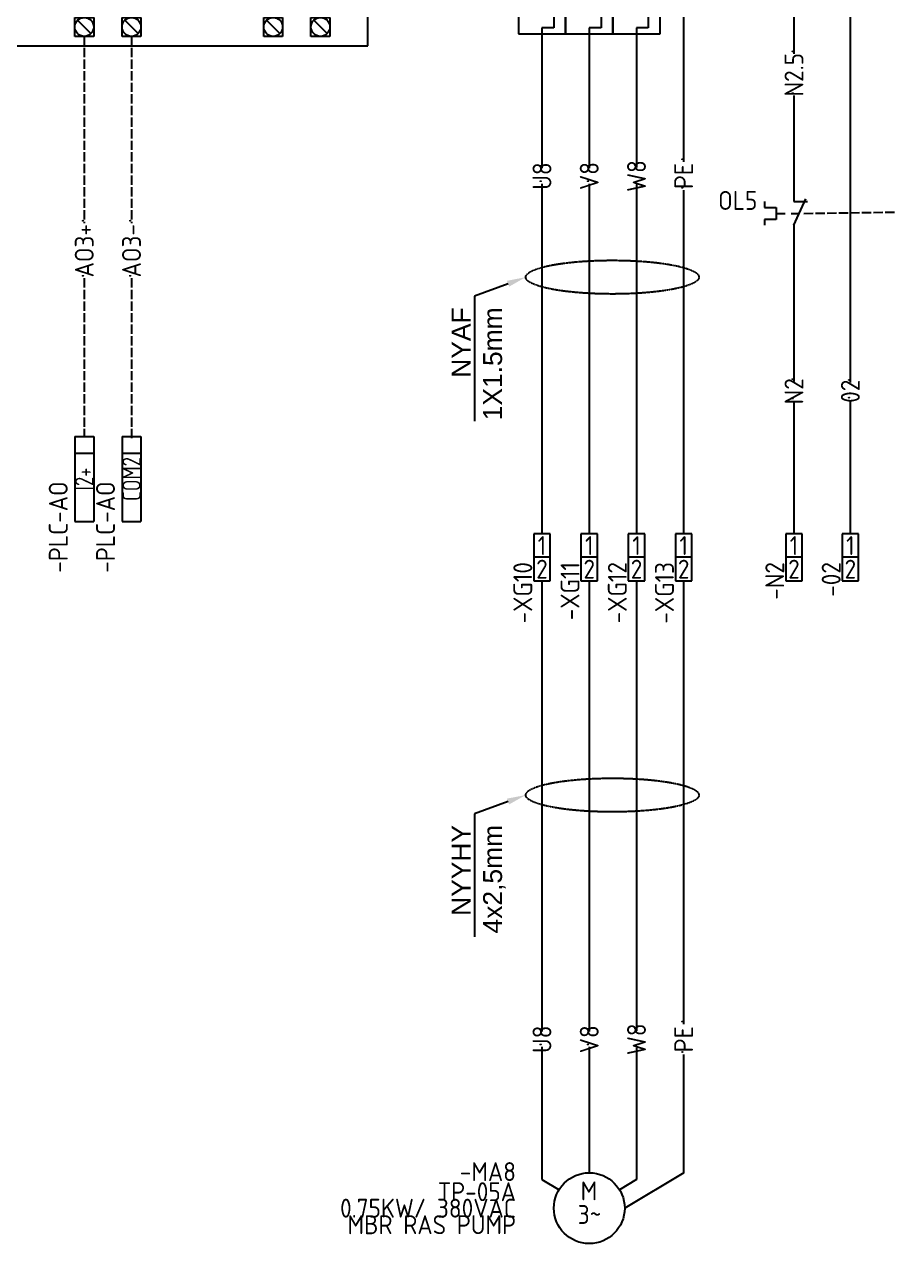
# Model space of a CAD drawing. Header units: millimetres. Extents: x 67033 to 212947, y 35102 to 335921.
# Drawn here: x 78406 to 79534, y 166234 to 167811 of the extents above; entities that cross this region are included whole.
import ezdxf
from ezdxf import colors
from ezdxf.entities.mleader import LeaderData, LeaderLine
from ezdxf.enums import TextEntityAlignment as Align
from ezdxf.math import Vec2, Vec3

# ---------------------------------------------------------------- set-up
doc = ezdxf.new("R2010")
doc.units = ezdxf.units.MM
doc.linetypes.add('ACAD_ISO02W100', pattern=[15, 12, -3])
doc.linetypes.add('DASHED', pattern=[0.75, 0.5, -0.25])
for name, color, linetype in [('DESC', 1, 'Continuous'), ('LINK', 9, 'DASHED'), ('MISC', 2, 'Continuous'), ('RED_2.5mm^2', 1, 'Continuous'), ('SYMS', 7, 'Continuous'), ('TAGS', 51, 'Continuous'), ('TERMS', 4, 'Continuous')]:
    doc.layers.add(name, color=color, linetype=linetype)
doc.styles.get("Standard").update_dxf_attribs({"font": 'arial.ttf'})
doc.styles.add('WD_IEC', font='isocp2.shx', dxfattribs={"width": 0.9, "height": 4})

# ---------------------------------------------------------------- blocks, each defined once
blk = doc.blocks.new('PLCIO80M1761-L16AWA')
for p, q in [((110, 20), (-6, 20)), ((-6, 20), (-6, 12)), ((110, 12), (110, 20)), ((-2, 18), (2, 18)), ((-2, 14), (-2, 18)), ((-1.41, 17.41), (1.41, 14.59)), ((2, 18), (2, 14)), ((8, 18), (12, 18)), ((8, 14), (8, 18)), ((8.59, 17.41), (11.41, 14.59)), ((12, 18), (12, 14)), ((18, 18), (22, 18)), ((18, 14), (18, 18)), ((18.59, 17.41), (21.41, 14.59)), ((22, 18), (22, 14)), ((28, 18), (32, 18)), ((28, 14), (28, 18)), ((28.59, 17.41), (31.41, 14.59)), ((32, 18), (32, 14)), ((45.72, 18), (49.72, 18)), ((45.72, 18), (49.72, 18)), ((45.72, 14), (45.72, 18)), ((45.72, 14), (45.72, 18)), ((46.3, 17.41), (49.13, 14.59)), ((49.72, 18), (49.72, 14)), ((49.72, 18), (49.72, 14)), ((55.72, 18), (59.72, 18)), ((55.72, 14), (55.72, 18)), ((56.3, 17.41), (59.13, 14.59)), ((59.72, 18), (59.72, 14)), ((65.72, 18), (69.72, 18)), ((65.72, 14), (65.72, 18)), ((66.3, 17.41), (69.13, 14.59)), ((69.72, 18), (69.72, 14)), ((88, 18), (92, 18)), ((88, 14), (88, 18)), ((88.59, 17.41), (91.41, 14.59)), ((92, 18), (92, 14)), ((98, 18), (102, 18)), ((98, 14), (98, 18)), ((98.59, 17.41), (101.41, 14.59)), ((102, 18), (102, 14)), ((2, 14), (-2, 14)), ((12, 14), (8, 14)), ((22, 14), (18, 14)), ((32, 14), (28, 14)), ((49.72, 14), (45.72, 14)), ((49.72, 14), (45.72, 14)), ((59.72, 14), (55.72, 14)), ((69.72, 14), (65.72, 14)), ((92, 14), (88, 14)), ((102, 14), (98, 14)), ((-6, 12), (110, 12)), ((-6, -12), (-6, 12)), ((110, 12), (110, -12)), ((-6, -12), (-6, -20)), ((-4, -12), (-6, -12)), ((108, -12), (-4, -12)), ((110, -12), (108, -12)), ((110, -20), (110, -12)), ((-2, -18), (-2, -14)), ((-2, -14), (2, -14)), ((-1.41, -14.59), (1.41, -17.41)), ((2, -14), (2, -18)), ((8, -18), (8, -14)), ((8, -18), (8, -14)), ((8, -14), (12, -14)), ((8, -14), (12, -14)), ((8.59, -14.59), (11.41, -17.41)), ((12, -14), (12, -18)), ((12, -14), (12, -18)), ((18, -18), (18, -14)), ((18, -18), (18, -14)), ((18, -14), (22, -14)), ((18, -14), (22, -14)), ((18.59, -14.59), (21.41, -17.41)), ((22, -14), (22, -18)), ((22, -14), (22, -18)), ((28, -18), (28, -14)), ((28, -18), (28, -14)), ((28, -14), (32, -14)), ((28, -14), (32, -14)), ((28.59, -14.59), (31.41, -17.41)), ((32, -14), (32, -18)), ((32, -14), (32, -18)), ((48, -18), (48, -14)), ((48, -18), (48, -14)), ((48, -14), (52, -14)), ((48, -14), (52, -14)), ((48.59, -14.59), (51.41, -17.41)), ((52, -14), (52, -18)), ((52, -14), (52, -18)), ((58, -18), (58, -14)), ((58, -18), (58, -14)), ((58, -14), (62, -14)), ((58, -14), (62, -14)), ((58.59, -14.59), (61.41, -17.41)), ((62, -14), (62, -18)), ((62, -14), (62, -18)), ((88, -18), (88, -14)), ((88, -18), (88, -14)), ((88, -14), (92, -14)), ((88, -14), (92, -14)), ((88.59, -14.59), (91.41, -17.41)), ((92, -14), (92, -18)), ((92, -14), (92, -18)), ((98, -18), (98, -14)), ((98, -18), (98, -14)), ((98, -14), (102, -14)), ((98, -14), (102, -14)), ((98.59, -14.59), (101.41, -17.41)), ((102, -14), (102, -18)), ((102, -14), (102, -18)), ((2, -18), (-2, -18)), ((12, -18), (8, -18)), ((12, -18), (8, -18)), ((22, -18), (18, -18)), ((22, -18), (18, -18)), ((32, -18), (28, -18)), ((32, -18), (28, -18)), ((52, -18), (48, -18)), ((52, -18), (48, -18)), ((62, -18), (58, -18)), ((62, -18), (58, -18)), ((92, -18), (88, -18)), ((92, -18), (88, -18)), ((102, -18), (98, -18)), ((102, -18), (98, -18)), ((-6, -20), (110, -20))]:
    blk.add_line(p, q)
for centre in [(0, 16), (10, 16), (20, 16), (30, 16), (47.72, 16), (57.72, 16), (67.72, 16), (90, 16), (100, 16), (0, -16), (10, -16), (20, -16), (30, -16), (50, -16), (60, -16), (90, -16), (100, -16)]:
    blk.add_circle(centre, 2)
at = {"style": 'WD_IEC', "width": 0.9}
for tag, p in [('DESCA15', (-0.75, 31.96)), ('DESCB15', (2.75, 31.96)), ('DESCA16', (7.25, 31.96)), ('DESCB16', (10.75, 31.96)), ('DESCA18', (23.25, 31.96)), ('DESCB18', (26.75, 31.96)), ('DESCA20', (39.25, 31.96)), ('DESCB20', (42.75, 31.96))]:
    blk.add_attdef(tag, p, '', height=2, rotation=90, dxfattribs=at)
for tag, p in [('TERM20', (58.72, 18.62)), ('TERM22', (91, 18.62)), ('TERM23', (101, 18.62)), ('TERM15', (1, 18.62)), ('TERM16', (11, 18.62)), ('TERM17', (21, 18.62)), ('TERM18', (31, 18.62)), ('TERM19', (48.72, 18.62)), ('TERM21', (68.72, 18.62))]:
    blk.add_attdef(tag, text='', height=2, rotation=90, dxfattribs=at).set_placement(p, align=Align.TOP_LEFT)
at = {"style": 'WD_IEC', "flags": 1}
for tag, p in [('X2TERM15', (0, 18)), ('X2TERM16', (10, 18)), ('X2TERM17', (20, 18)), ('X2TERM18', (30, 18)), ('X2TERM19', (47.72, 18)), ('X2TERM20', (57.72, 18)), ('X2TERM21', (67.72, 18)), ('X2TERM22', (90, 18)), ('X2TERM23', (100, 18)), ('X8TERM01', (0, -18)), ('X8TERM02', (10, -18)), ('X8TERM03', (20, -18)), ('X8TERM04', (30, -18)), ('X8TERM05', (50, -18)), ('X8TERM06', (60, -18)), ('X8TERM07', (90, -18)), ('X8TERM08', (100, -18))]:
    blk.add_attdef(tag, p, '', height=0.25, rotation=90, dxfattribs=at)
at = {"style": 'WD_IEC'}
for tag, width, p in [('TAGA15', 0.9, (0, 10)), ('TAGA16', 0.9, (10, 10)), ('TERMDESC17', 0.9, (20.44, 9.33)), ('TAGA18', 0.9, (30, 10)), ('TERMDESC19', 0.9, (47.72, 10)), ('TAGA20', 0.9, (57.72, 10)), ('TERMDESC21', 0.8, (67.72, 10)), ('TAGA22', 0.9, (90, 10)), ('TERMDESC23', 0.8, (100, 10))]:
    blk.add_attdef(tag, text='', height=4, dxfattribs=dict(at, width=width)).set_placement(p, align=Align.MIDDLE_RIGHT)
for tag, height, width, p in [('INST', 2.5, 0.8, (-21.48, 3.94)), ('LOC', 2.5, 0.8, (-21.48, -2.78)), ('MFG', 1.25, 0.8, (-21.48, -4.78)), ('CAT', 1.25, 0.9, (-21.48, -6.53)), ('DESC', 1.25, 0.8, (-21.48, -13.31))]:
    blk.add_attdef(tag, text='', height=height, dxfattribs=dict(at, width=width)).set_placement(p, align=Align.CENTER)
at = {"style": 'WD_IEC', "width": 0.8}
blk.add_attdef('WDTAGALT', (-27.48, 0.86), '', height=2.5, dxfattribs=at)
at = {"style": 'WD_IEC'}
for tag, p in [('LINE1', (90.69, 0.25)), ('TAG1', (0.53, -1.82)), ('LINE2', (93.99, -3))]:
    blk.add_attdef(tag, text='', height=4, dxfattribs=at).set_placement(p, align=Align.CENTER)
at = {"linetype": 'Continuous', "style": 'WD_IEC', "flags": 9}
for tag, p in [('ASSYCODE', (-17.8, -4.64)), ('FAMILY', (-17.79, -5.03))]:
    blk.add_attdef(tag, text='', height=0.16, dxfattribs=at).set_placement(p, align=Align.CENTER)
at = {"style": 'WD_IEC'}
for tag, width, p in [('TAGA01', 0.9, (0, -9.72)), ('TAGA02', 0.9, (10, -9.72)), ('TAGA03', 0.9, (20, -9.72)), ('TAGA04', 0.9, (30, -9.72)), ('TAGA05', 0.9, (50, -9.72)), ('TAGA06', 0.9, (60, -9.72)), ('TERMDESC07', 0.8, (90, -9.72)), ('TAGA08', 0.9, (100.6, -9.72))]:
    blk.add_attdef(tag, text='', height=4, dxfattribs=dict(at, width=width)).set_placement(p, align=Align.MIDDLE_LEFT)
at = {"style": 'WD_IEC', "width": 0.9}
for tag, p in [('TERM01', (1, -18.46)), ('TERM02', (11, -18.52)), ('TERM03', (21, -18.52)), ('TERM04', (31, -18.52)), ('TERM05', (51, -18.52)), ('TERM06', (61, -18.52)), ('TERM07', (91, -18.52)), ('TERM08', (101, -18.52))]:
    blk.add_attdef(tag, text='', height=2, rotation=90, dxfattribs=at).set_placement(p, align=Align.TOP_RIGHT)
for tag, p in [('DESCA01', (-0.75, -32.04)), ('DESCB01', (2.75, -32.04)), ('DESCA02', (7.25, -32.04)), ('DESCB02', (10.75, -32.04)), ('DESCA03', (15.25, -32.04)), ('DESCB03', (18.75, -32.04)), ('DESCA04', (23.25, -32.04)), ('DESCB04', (26.75, -32.04)), ('DESCA05', (31.25, -32.04)), ('DESCB05', (34.75, -32.04)), ('DESCA06', (39.25, -32.04)), ('DESCB06', (42.75, -32.04)), ('DESCA08', (55.25, -32.04)), ('DESCB08', (58.75, -32.04))]:
    blk.add_attdef(tag, text='', height=2, rotation=90, dxfattribs=at).set_placement(p, align=Align.RIGHT)
blk = doc.blocks.new('PLCIOI1TV')
for p, q in [((-2, 9), (-2, -9)), ((-2, 9), (2, 9)), ((2, 9), (2, -9)), ((-2, 5.5), (2, 5.5)), ((-2, -9), (2, -9))]:
    blk.add_line(p, q)
at = {"style": 'WD_IEC', "width": 0.9}
blk.add_attdef('TERMDESC01', text='', height=2, rotation=90, dxfattribs=at).set_placement((2.25, 10), align=Align.TOP_LEFT)
at = {"style": 'WD_IEC', "width": 0.8}
for tag, p in [('INST', (-3.5, 6.5)), ('LOC', (-3.5, 3))]:
    blk.add_attdef(tag, text='', height=2.5, dxfattribs=at).set_placement(p, align=Align.RIGHT)
for tag, height, p in [('TERM01', 2, (0, 7.25)), ('TAGA01', 2.5, (0, 0))]:
    blk.add_attdef(tag, text='', height=height, rotation=90, dxfattribs=at).set_placement(p, align=Align.MIDDLE)
at = {"style": 'WD_IEC', "flags": 1}
blk.add_attdef('X2TERM01', text='', height=0.25, rotation=90, dxfattribs=at).set_placement((0, 9), align=Align.RIGHT)
at = {"style": 'WD_IEC', "width": 0.9}
blk.add_attdef('LINE1', text='', height=2.5, rotation=90, dxfattribs=at).set_placement((4.41, 1), align=Align.CENTER)
blk.add_attdef('LINE2', text='', height=2.5, rotation=90, dxfattribs=at).set_placement((5.02, 1), align=Align.TOP_CENTER)
at = {"style": 'WD_IEC'}
for tag, p in [('TAG1', (-3.5, -0.5)), ('XREF', (-3.5, -4.5))]:
    blk.add_attdef(tag, text='', height=2.5, dxfattribs=at).set_placement(p, align=Align.RIGHT)
at = {"linetype": 'Continuous', "style": 'WD_IEC', "flags": 9}
for tag, p in [('ASSYCODE', (-2.39, -1.18)), ('FAMILY', (-2.39, -7.68))]:
    blk.add_attdef(tag, text='', height=0.16, rotation=90, dxfattribs=at).set_placement(p, align=Align.CENTER)
at = {"style": 'WD_IEC'}
for tag, width, p in [('MFG', 0.8, (-7, -20)), ('DESC', 0.8, (-4, -20)), ('DESCA01', 0.9, (-0.5, -20)), ('DESCB01', 0.9, (2.5, -20)), ('DESCC01', 0.9, (5.5, -20)), ('DESCD01', 0.9, (8.5, -20)), ('DESCE01', 0.9, (11.5, -20)), ('CAT', 0.9, (-7, -27))]:
    blk.add_attdef(tag, text='', height=2.5, rotation=90, dxfattribs=dict(at, width=width)).set_placement(p, align=Align.RIGHT)
blk = doc.blocks.new('VT0_LGENERIC')
at = {"style": 'WD_IEC'}
blk.add_attdef('COLOR', text='', height=2.5, rotation=90, dxfattribs=at).set_placement((0, 0), align=Align.MIDDLE_CENTER)
at = {"style": 'WD_IEC', "flags": 1}
for tag, p in [('X2TERM01', (0, 4)), ('X8TERM01', (0, -4))]:
    blk.add_attdef(tag, p, '', height=0.16, rotation=90, dxfattribs=at)
at = {"style": 'WD_IEC'}
for tag, p in [('X2_TINY_DOT_DONT_REMOVE', (0, 4)), ('X8_TINY_DOT_DONT_REMOVE', (0, -4))]:
    blk.add_attdef(tag, p, '', height=0.0001, rotation=90, dxfattribs=at)
blk = doc.blocks.new('VOL1')
for p, q in [((0, 7.5), (0, 1.25)), ((-5, 2.5), (-5, -2.5)), ((5, 2.5), (-5, 2.5)), ((0, 1.25), (2.5, 1.25)), ((2.5, 1.25), (2.5, -1.25)), ((5, -2.5), (5, 2.5)), ((-5, -2.5), (5, -2.5)), ((0, -1.25), (0, -7.5)), ((2.5, -1.25), (0, -1.25))]:
    blk.add_line(p, q)
at = {"style": 'WD_IEC'}
for tag, p in [('INST', (-6.5, 9)), ('LOC', (-6.5, 5.5)), ('TAG1', (-6.5, 2)), ('RATING1', (-6.5, -2.5)), ('XREF', (-6.5, -6.5)), ('DESC1', (-6.5, -10.35)), ('DESC2', (-6.5, -13.85)), ('DESC3', (-6.5, -17.35))]:
    blk.add_attdef(tag, text='', height=2.5, dxfattribs=at).set_placement(p, align=Align.RIGHT)
at = {"style": 'WD_IEC', "flags": 1}
for tag, p, height in [('X2TERM01', (0, 7.5), 0.32), ('MFG', (2.75, 6.5), 1.5), ('CAT', (2.75, 4), 1.5), ('X4LINK', (-5, 0), 0.32), ('X1LINK', (5, 0), 0.32), ('ASSYCODE', (1, -4), 1), ('FAMILY', (1, -5.5), 1), ('X8TERM02', (0, -7.5), 0.32), ('CATDESC', (1, -7), 1)]:
    blk.add_attdef(tag, p, '', height=height, dxfattribs=at)
at = {"style": 'WD_IEC'}
blk.add_attdef('TERM01', text='', height=2, rotation=90, dxfattribs=at).set_placement((-1, 7.5), align=Align.RIGHT)
blk.add_attdef('TERM02', (-1, -7.5), '', height=2, rotation=90, dxfattribs=at)
blk = doc.blocks.new('VOL2')
for p, q in [((0, 7.5), (0, 1.25)), ((-5, 2.5), (-5, -2.5)), ((5, 2.5), (-5, 2.5)), ((0, 1.25), (2.5, 1.25)), ((2.5, 1.25), (2.5, -1.25)), ((5, -2.5), (5, 2.5)), ((-5, -2.5), (5, -2.5)), ((0, -1.25), (0, -7.5)), ((2.5, -1.25), (0, -1.25))]:
    blk.add_line(p, q)
at = {"style": 'WD_IEC'}
for tag, p in [('INST', (-6.5, 9)), ('LOC', (-6.5, 5.5)), ('TAG2', (-6.5, 2)), ('RATING1', (-6.5, -2.5)), ('XREF', (-6.5, -6.5)), ('DESC1', (-6.5, -10.35)), ('DESC2', (-6.5, -13.85)), ('DESC3', (-6.5, -17.35))]:
    blk.add_attdef(tag, text='', height=2.5, dxfattribs=at).set_placement(p, align=Align.RIGHT)
at = {"style": 'WD_IEC', "flags": 1}
for tag, p, height in [('X2TERM01', (0, 7.5), 0.32), ('X4LINK', (-5, 0), 0.32), ('X1LINK', (5, 0), 0.32), ('FAMILY', (1, -5.5), 1), ('X8TERM02', (0, -7.5), 0.32)]:
    blk.add_attdef(tag, p, '', height=height, dxfattribs=at)
at = {"style": 'WD_IEC'}
blk.add_attdef('TERM01', text='', height=2, rotation=90, dxfattribs=at).set_placement((-1, 7.5), align=Align.RIGHT)
blk.add_attdef('TERM02', (-1, -7.5), '', height=2, rotation=90, dxfattribs=at)
blk = doc.blocks.new('VSP1001')
for p, q in [((1.75, 5), (-1.75, 5)), ((-1.75, 5), (-1.75, -5)), ((1.75, -5), (1.75, 5)), ((1.75, 0), (-1.75, 0)), ((-1.75, -5), (1.75, -5))]:
    blk.add_line(p, q)
at = {"linetype": 'Continuous', "style": 'WD_IEC', "width": 0.9, "flags": 8}
blk.add_attdef('TERMDESC01', (-1, 6), '', height=2, rotation=90, dxfattribs=at)
blk.add_attdef('X2WIRE01', text='', height=2, rotation=90, dxfattribs=at).set_placement((1, 6), align=Align.TOP_LEFT)
at = {"style": 'WD_IEC'}
for tag, p in [('INST', (-4, 5)), ('LOC', (-4, 2)), ('TAG1', (-4, -1)), ('DESC1', (-4, -4.1)), ('DESC2', (-4, -7.85)), ('DESC3', (-4, -11.6))]:
    blk.add_attdef(tag, text='', height=2.5, dxfattribs=at).set_placement(p, align=Align.RIGHT)
at = {"style": 'WD_IEC', "width": 0.9, "flags": 1}
for tag, p in [('X2TERM01', (0, 5)), ('ACE_FLAG', (-0.5, 4.5)), ('CAT', (-0.96, 0.48)), ('MFG', (-0.88, 1.65)), ('ASSYCODE', (-1.03, -0.58)), ('FAMILY', (-1.03, -1.66)), ('X8TERM02', (0, -5))]:
    blk.add_attdef(tag, p, '', height=0.25, dxfattribs=at)
at = {"style": 'WD_IEC'}
for tag, p in [('TERM01', (0, 2.5)), ('TERM02', (0, -2.5))]:
    blk.add_attdef(tag, text='', height=2, dxfattribs=at).set_placement(p, align=Align.MIDDLE_CENTER)
at = {"linetype": 'Continuous', "style": 'WD_IEC', "width": 0.9, "flags": 8}
blk.add_attdef('TERMDESC02', text='', height=2, rotation=90, dxfattribs=at).set_placement((-1, -6), align=Align.RIGHT)
blk.add_attdef('X8WIRE02', text='', height=2, rotation=90, dxfattribs=at).set_placement((1, -6), align=Align.TOP_RIGHT)
blk = doc.blocks.new('VMO14')
blk.add_line((20, 7.5), (7.5, 0))
blk.add_circle((0, 0), 7.5)
at = {"style": 'WD_IEC'}
blk.add_attdef('TERM02', (-0.81, 7.4), '', height=2, rotation=90, dxfattribs=at)
for tag, p in [('INST', (-15.5, 12.75)), ('LOC', (-15.5, 9.25)), ('TAG1', (-15.5, 5.75)), ('DESC1', (-15.5, 1.5)), ('DESC2', (-15.5, -2)), ('DESC3', (-15.5, -5.5)), ('RATING1', (-15.5, -9)), ('RATING2', (-15.5, -12.5)), ('RATING3', (-15.5, -16))]:
    blk.add_attdef(tag, text='', height=2.5, dxfattribs=at).set_placement(p, align=Align.RIGHT)
at = {"style": 'WD_IEC', "flags": 1}
for tag, p, height in [('MFG', (22.75, 9), 1.5), ('X2TERM02', (0, 7.5), 0.32), ('X2TERM04', (20, 7.5), 0.32), ('CAT', (22.75, 6.5), 1.5), ('X0TERM01', (-6.4, 3.9), 0.32), ('X0TERM03', (6.4, 3.9), 0.32), ('X4LINK', (-7.5, 0), 0.32), ('X1LINK', (7.5, 0), 0.32), ('ASSYCODE', (1, -9), 1), ('FAMILY', (1, -10.5), 1), ('CATDESC', (1, -12), 1)]:
    blk.add_attdef(tag, p, '', height=height, dxfattribs=at)
at = {"style": 'WD_IEC'}
for tag, p in [('TERM04', (19, 10)), ('TERM01', (-7.47, 4.61)), ('TERM03', (9.66, 4.61))]:
    blk.add_attdef(tag, text='', height=2, rotation=90, dxfattribs=at).set_placement(p, align=Align.RIGHT)
for tag, p in [('M', (-0.06, 1.67)), ('3~', (0.05, -3.33))]:
    blk.add_attdef(tag, text='', height=2.5, dxfattribs=at).set_placement(p, align=Align.CENTER)
at = {"lineweight": 15, "style": 'WD_IEC'}
blk.add_attdef('XREF', text='', height=2.5, dxfattribs=at).set_placement((-15.5, -19.5), align=Align.RIGHT)
blk = doc.blocks.new('VOL22')
for p, q in [((0, 7.5), (0, 2.5)), ((0, -2.5), (2.5, 3.12)), ((-6.25, 2.5), (-6.25, 1.25)), ((-6.25, 1.25), (-3.75, 1.25)), ((-3.75, 1.25), (-3.75, -1.25)), ((-3.75, 0), (-1.88, 0)), ((-0.62, 0), (1.11, 0)), ((0, 2.5), (2.87, 2.5)), ((-3.75, -1.25), (-6.25, -1.25)), ((-6.25, -1.25), (-6.25, -2.5)), ((0, -2.5), (0, -7.5))]:
    blk.add_line(p, q)
at = {"style": 'WD_IEC'}
for tag, p in [('INST', (-7.75, 6.75)), ('LOC', (-7.75, 3.75)), ('TAG2', (-7.75, 0.75)), ('XREF', (-7.75, -3.75)), ('DESC1', (-7.75, -6.75)), ('DESC2', (-7.75, -9.75)), ('DESC3', (-7.75, -12.75))]:
    blk.add_attdef(tag, text='', height=2.5, dxfattribs=at).set_placement(p, align=Align.RIGHT)
at = {"style": 'WD_IEC', "flags": 1}
for tag, p, height in [('X2TERM01', (0, 7.5), 0.32), ('X4LINK', (-6.38, 0), 0.32), ('X1LINK', (2.11, 0), 0.32), ('CONTACT', (4, -3.5), 1), ('FAMILY', (4, -5), 1), ('COMMON', (5.25, -4.75), 1), ('X8TERM02', (0, -7.5), 0.32)]:
    blk.add_attdef(tag, p, '', height=height, dxfattribs=at)
at = {"style": 'WD_IEC'}
blk.add_attdef('TERM01', text='', height=2, rotation=90, dxfattribs=at).set_placement((-1, 7.5), align=Align.RIGHT)
blk.add_attdef('TERM02', (-1, -7.5), '', height=2, rotation=90, dxfattribs=at)

msp = doc.modelspace()

# ---------------------------------------------------------------- linework, layer by layer
at = {"linetype": 'DASHED'}
for centre in [(79166.2, 167484.2), (79166.2, 166814.3)]:
    msp.add_ellipse(centre, major_axis=(-112, 0), ratio=0.194696, dxfattribs=at)
at = {"layer": 'LINK', "linetype": 'ACAD_ISO02W100'}
msp.add_lwpolyline([(79413.9, 167566.6), (79533.7, 167568.5)], dxfattribs=at)
at = {"layer": 'RED_2.5mm^2', "color": 2}
for p, q in [((79258.4, 167633.5), (79258.4, 168511.5)), ((79258.4, 167152.3), (79258.4, 167596.6)), ((79258.4, 166518.1), (79258.4, 167091.2)), ((79258.4, 166325.7), (79258.4, 166478.7))]:
    msp.add_line(p, q, dxfattribs=at)
at = {"layer": 'RED_2.5mm^2'}
for p, q in [((79473.9, 167348), (79473.9, 168499.8)), ((79075.2, 167768.6), (79075.2, 167625)), ((79136.3, 167768.6), (79136.3, 167625)), ((79197.4, 167768.6), (79197.4, 167625.9)), ((79075.2, 167605.1), (79075.2, 167152.3)), ((79136.3, 167605.1), (79136.3, 167152.3)), ((79197.4, 167604.1), (79197.4, 167152.3)), ((79473.9, 167152.3), (79473.9, 167325.1)), ((79075.2, 167091.2), (79075.2, 166508.4)), ((79136.3, 167091.2), (79136.3, 166508.4)), ((79197.4, 167091.2), (79197.4, 166509.3)), ((79075.2, 166488.5), (79075.2, 166317.1)), ((79136.3, 166488.5), (79136.3, 166325.7)), ((79197.4, 166487.5), (79197.4, 166317.1)), ((79075.2, 166317.1), (79097.2, 166303.7)), ((79197.4, 166317.1), (79175.4, 166303.7))]:
    msp.add_line(p, q, dxfattribs=at)
at = {"layer": 'RED_2.5mm^2', "color": 5}
for p, q in [((79401, 167879.6), (79401, 167773)), ((79401, 167719), (79401, 167612.4)), ((79401, 167520.8), (79401, 167349.1)), ((79401, 167324), (79401, 167152.3))]:
    msp.add_line(p, q, dxfattribs=at)
at = {"layer": 'RED_2.5mm^2', "linetype": 'ACAD_ISO02W100'}
for p, q in [((78483.4, 167795.7), (78483.4, 167554)), ((78544.5, 167795.7), (78544.5, 167554)), ((78483.4, 167482.8), (78483.4, 167278)), ((78544.5, 167482.8), (78544.5, 167273.7))]:
    msp.add_line(p, q, dxfattribs=at)

# ---------------------------------------------------------------- block references
ref = msp.add_blockref('PLCIO80M1761-L16AWA', (78178, 167905.6), dxfattribs=dict(xscale=6.107617336975006, yscale=6.107617336975006, zscale=6.107617336975006))
ref.add_attrib('LINE1', 'SAJ', dxfattribs={"color": 2, "height": 24.43, "style": 'WD_IEC'}).set_placement((78731.9, 167907.2), align=Align.CENTER)
ref.add_attrib('LINE2', 'VM100B-4TR75GB-E', dxfattribs={"color": 2, "height": 24.43, "style": 'WD_IEC'}).set_placement((78695.7, 167878.4), align=Align.CENTER)
ref.add_attrib('TAG1', '-PLC2', dxfattribs={"color": 2, "height": 24.43, "style": 'WD_IEC'}).set_placement((78181.3, 167894.5), align=Align.CENTER)
ref.add_attrib('TAGA15', 'R', dxfattribs={"height": 24.4, "style": 'WD_IEC', "width": 0.9}).set_placement((78178, 167966.7), align=Align.MIDDLE_RIGHT)
ref.add_attrib('TAGA16', 'S', dxfattribs={"height": 24.4, "style": 'WD_IEC', "width": 0.9}).set_placement((78239.1, 167966.7), align=Align.MIDDLE_RIGHT)
ref.add_attrib('TAGA01', 'U', dxfattribs={"height": 24.4, "style": 'WD_IEC', "width": 0.9}).set_placement((78178, 167846.2), align=Align.MIDDLE_LEFT)
ref.add_attrib('TAGA02', 'V', dxfattribs={"height": 24.4, "style": 'WD_IEC', "width": 0.9}).set_placement((78239.1, 167846.2), align=Align.MIDDLE_LEFT)
ref.add_attrib('TERMDESC17', 'T', dxfattribs={"height": 24.4, "style": 'WD_IEC', "width": 0.9}).set_placement((78302.9, 167966.7), align=Align.MIDDLE_RIGHT)
ref.add_attrib('TAGA18', 'PE', dxfattribs={"height": 24.43, "style": 'WD_IEC', "width": 0.9}).set_placement((78361.3, 167966.7), align=Align.MIDDLE_RIGHT)
ref.add_attrib('TAGA03', 'W', dxfattribs={"height": 24.4, "style": 'WD_IEC', "width": 0.9}).set_placement((78300.2, 167846.2), align=Align.MIDDLE_LEFT)
ref.add_attrib('TAGA04', 'PE', dxfattribs={"height": 24.43, "style": 'WD_IEC', "width": 0.9}).set_placement((78361.3, 167846.2), align=Align.MIDDLE_LEFT)
ref.add_attrib('TERMDESC19', 'TC', dxfattribs={"height": 24.43, "style": 'WD_IEC', "width": 0.9}).set_placement((78469.5, 167966.7), align=Align.MIDDLE_RIGHT)
ref.add_attrib('TAGA20', 'TB', dxfattribs={"height": 24.43, "style": 'WD_IEC', "width": 0.9}).set_placement((78530.5, 167966.7), align=Align.MIDDLE_RIGHT)
ref.add_attrib('TAGA05', 'AI', dxfattribs={"height": 24.43, "style": 'WD_IEC', "width": 0.9}).set_placement((78483.4, 167846.2), align=Align.MIDDLE_LEFT)
ref.add_attrib('TAGA06', 'GND', dxfattribs={"height": 24.43, "style": 'WD_IEC', "width": 0.9}).set_placement((78544.5, 167846.2), align=Align.MIDDLE_LEFT)
ref.add_attrib('TERMDESC21', 'TA', dxfattribs={"height": 24.43, "style": 'WD_IEC', "width": 0.8}).set_placement((78591.6, 167966.7), align=Align.MIDDLE_RIGHT)
ref.add_attrib('TERMDESC07', 'RS+', dxfattribs={"height": 24.43, "style": 'WD_IEC', "width": 0.8}).set_placement((78727.7, 167846.2), align=Align.MIDDLE_LEFT)
ref.add_attrib('TAGA08', 'RS-', dxfattribs={"height": 24.43, "style": 'WD_IEC', "width": 0.9}).set_placement((78792.5, 167846.2), align=Align.MIDDLE_LEFT)
ref.add_attrib('TAGA22', 'DI', dxfattribs={"height": 24.43, "style": 'WD_IEC', "width": 0.9}).set_placement((78727.7, 167966.7), align=Align.MIDDLE_RIGHT)
ref.add_attrib('TERMDESC23', 'COM', dxfattribs={"height": 24.43, "style": 'WD_IEC', "width": 0.8}).set_placement((78788.8, 167966.7), align=Align.MIDDLE_RIGHT)
at = {"layer": 'SYMS'}
ref = msp.add_blockref('VOL1', (79075.2, 167814.4), dxfattribs=dict(at, xscale=6.107617336975006, yscale=6.107617336975006, zscale=6.107617336975006))
ref.add_attrib('TAG1', 'OL5', dxfattribs={"layer": 'TAGS', "height": 24.43, "style": 'WD_IEC'}).set_placement((79035.5, 167826.6), align=Align.RIGHT)
at = {"layer": 'SYMS', "xscale": 6.107617336975006, "yscale": 6.107617336975006, "zscale": 6.107617336975006}
for p in [(79136.3, 167814.4), (79197.4, 167814.4)]:
    msp.add_blockref('VOL2', p, dxfattribs=at)
at = {"layer": 'SYMS', "color": 5}
ref = msp.add_blockref('VT0_LGENERIC', (79401, 167746), dxfattribs=dict(at, xscale=6.107617336975006, yscale=6.107617336975006, zscale=6.107617336975006))
ref.add_attrib('X8_TINY_DOT_DONT_REMOVE', '.', (79401, 167719), dxfattribs={"layer": 'MISC', "height": 24.4, "rotation": 90, "style": 'WD_IEC'})
ref.add_attrib('X2_TINY_DOT_DONT_REMOVE', '.', (79401, 167773), dxfattribs={"layer": 'MISC', "height": 24.4, "rotation": 90, "style": 'WD_IEC'})
ref.add_attrib('COLOR', 'N2.5', dxfattribs={"layer": 'MISC', "height": 24.43, "rotation": 90, "style": 'WD_IEC'}).set_placement((79401, 167746), align=Align.MIDDLE_CENTER)
at = {"layer": 'SYMS'}
ref = msp.add_blockref('VT0_LGENERIC', (79075.2, 167615), dxfattribs=dict(at, xscale=6.107617336975006, yscale=6.107617336975006, zscale=6.107617336975006))
ref.add_attrib('X8_TINY_DOT_DONT_REMOVE', '.', (79075.2, 167605.1), dxfattribs={"layer": 'MISC', "height": 24.4, "rotation": 90, "style": 'WD_IEC'})
ref.add_attrib('X2_TINY_DOT_DONT_REMOVE', '.', (79075.2, 167625), dxfattribs={"layer": 'MISC', "height": 24.4, "rotation": 90, "style": 'WD_IEC'})
ref.add_attrib('COLOR', 'U8', dxfattribs={"layer": 'MISC', "height": 24.43, "rotation": 90, "style": 'WD_IEC'}).set_placement((79075.2, 167615), align=Align.MIDDLE_CENTER)
ref = msp.add_blockref('VT0_LGENERIC', (79136.3, 167615), dxfattribs=dict(at, xscale=6.107617336975006, yscale=6.107617336975006, zscale=6.107617336975006))
ref.add_attrib('X8_TINY_DOT_DONT_REMOVE', '.', (79136.3, 167605.1), dxfattribs={"layer": 'MISC', "height": 24.4, "rotation": 90, "style": 'WD_IEC'})
ref.add_attrib('X2_TINY_DOT_DONT_REMOVE', '.', (79136.3, 167625), dxfattribs={"layer": 'MISC', "height": 24.4, "rotation": 90, "style": 'WD_IEC'})
ref.add_attrib('COLOR', 'V8', dxfattribs={"layer": 'MISC', "height": 24.43, "rotation": 90, "style": 'WD_IEC'}).set_placement((79136.3, 167615), align=Align.MIDDLE_CENTER)
ref = msp.add_blockref('VT0_LGENERIC', (79197.4, 167615), dxfattribs=dict(at, xscale=6.107617336975006, yscale=6.107617336975006, zscale=6.107617336975006))
ref.add_attrib('X8_TINY_DOT_DONT_REMOVE', '.', (79197.4, 167604.1), dxfattribs={"layer": 'MISC', "height": 24.4, "rotation": 90, "style": 'WD_IEC'})
ref.add_attrib('X2_TINY_DOT_DONT_REMOVE', '.', (79197.4, 167625.9), dxfattribs={"layer": 'MISC', "height": 24.4, "rotation": 90, "style": 'WD_IEC'})
ref.add_attrib('COLOR', 'W8', dxfattribs={"layer": 'MISC', "height": 24.43, "rotation": 90, "style": 'WD_IEC'}).set_placement((79197.4, 167615), align=Align.MIDDLE_CENTER)
ref = msp.add_blockref('VT0_LGENERIC', (79258.4, 167615), dxfattribs=dict(at, xscale=6.107617336975006, yscale=6.107617336975006, zscale=6.107617336975006))
ref.add_attrib('X8_TINY_DOT_DONT_REMOVE', '.', (79258.4, 167596.6), dxfattribs={"layer": 'MISC', "height": 24.4, "rotation": 90, "style": 'WD_IEC'})
ref.add_attrib('X2_TINY_DOT_DONT_REMOVE', '.', (79258.4, 167633.5), dxfattribs={"layer": 'MISC', "height": 24.4, "rotation": 90, "style": 'WD_IEC'})
ref.add_attrib('COLOR', 'PE', dxfattribs={"layer": 'MISC', "height": 24.43, "rotation": 90, "style": 'WD_IEC'}).set_placement((79258.4, 167615), align=Align.MIDDLE_CENTER)
ref = msp.add_blockref('VOL22', (79401, 167566.6), dxfattribs=dict(at, xscale=6.107617336975006, yscale=6.107617336975006, zscale=6.107617336975006))
ref.add_attrib('TAG2', 'OL5', dxfattribs={"layer": 'TAGS', "height": 24.43, "style": 'WD_IEC'}).set_placement((79353.6, 167571.2), align=Align.RIGHT)
at = {"layer": 'SYMS', "linetype": 'ACAD_ISO02W100'}
ref = msp.add_blockref('VT0_LGENERIC', (78483.4, 167518.4), dxfattribs=dict(at, xscale=6.107617336975006, yscale=6.107617336975006, zscale=6.107617336975006))
ref.add_attrib('X8_TINY_DOT_DONT_REMOVE', '.', (78483.4, 167482.8), dxfattribs={"layer": 'MISC', "height": 24.4, "rotation": 90, "style": 'WD_IEC'})
ref.add_attrib('X2_TINY_DOT_DONT_REMOVE', '.', (78483.4, 167554), dxfattribs={"layer": 'MISC', "height": 24.4, "rotation": 90, "style": 'WD_IEC'})
ref.add_attrib('COLOR', 'AO3+', dxfattribs={"layer": 'MISC', "height": 24.43, "rotation": 90, "style": 'WD_IEC'}).set_placement((78483.4, 167518.4), align=Align.MIDDLE_CENTER)
ref = msp.add_blockref('VT0_LGENERIC', (78544.5, 167518.4), dxfattribs=dict(at, xscale=6.107617336975006, yscale=6.107617336975006, zscale=6.107617336975006))
ref.add_attrib('X8_TINY_DOT_DONT_REMOVE', '.', (78544.5, 167482.8), dxfattribs={"layer": 'MISC', "height": 24.4, "rotation": 90, "style": 'WD_IEC'})
ref.add_attrib('X2_TINY_DOT_DONT_REMOVE', '.', (78544.5, 167554), dxfattribs={"layer": 'MISC', "height": 24.4, "rotation": 90, "style": 'WD_IEC'})
ref.add_attrib('COLOR', 'AO3-', dxfattribs={"layer": 'MISC', "height": 24.43, "rotation": 90, "style": 'WD_IEC'}).set_placement((78544.5, 167518.4), align=Align.MIDDLE_CENTER)
at = {"layer": 'SYMS', "color": 5}
ref = msp.add_blockref('VT0_LGENERIC', (79401, 167336.6), dxfattribs=dict(at, xscale=6.107617336975006, yscale=6.107617336975006, zscale=6.107617336975006))
ref.add_attrib('X8_TINY_DOT_DONT_REMOVE', '.', (79401, 167324), dxfattribs={"layer": 'MISC', "height": 24.4, "rotation": 90, "style": 'WD_IEC'})
ref.add_attrib('X2_TINY_DOT_DONT_REMOVE', '.', (79401, 167349.1), dxfattribs={"layer": 'MISC', "height": 24.4, "rotation": 90, "style": 'WD_IEC'})
ref.add_attrib('COLOR', 'N2', dxfattribs={"layer": 'MISC', "height": 24.43, "rotation": 90, "style": 'WD_IEC'}).set_placement((79401, 167336.6), align=Align.MIDDLE_CENTER)
at = {"layer": 'SYMS'}
ref = msp.add_blockref('VT0_LGENERIC', (79473.9, 167336.6), dxfattribs=dict(at, xscale=6.107617336975006, yscale=6.107617336975006, zscale=6.107617336975006))
ref.add_attrib('X8_TINY_DOT_DONT_REMOVE', '.', (79473.9, 167325.1), dxfattribs={"layer": 'MISC', "height": 24.4, "rotation": 90, "style": 'WD_IEC'})
ref.add_attrib('X2_TINY_DOT_DONT_REMOVE', '.', (79473.9, 167348), dxfattribs={"layer": 'MISC', "height": 24.4, "rotation": 90, "style": 'WD_IEC'})
ref.add_attrib('COLOR', '02', dxfattribs={"layer": 'MISC', "height": 24.43, "rotation": 90, "style": 'WD_IEC'}).set_placement((79473.9, 167336.6), align=Align.MIDDLE_CENTER)
ref = msp.add_blockref('PLCIOI1TV', (78483.4, 167223.1), dxfattribs=dict(at, xscale=6.107617336975006, yscale=6.107617336975006, zscale=6.107617336975006))
ref.add_attrib('TAGA01', 'I2+', dxfattribs={"layer": 'TAGS', "height": 24.43, "rotation": 90, "style": 'WD_IEC', "width": 0.8}).set_placement((78483.4, 167223.1), align=Align.MIDDLE)
ref.add_attrib('TAG1', '-PLC-AO', dxfattribs={"layer": 'TAGS', "height": 24.43, "rotation": 90, "style": 'WD_IEC'}).set_placement((78462, 167220), align=Align.RIGHT)
ref = msp.add_blockref('PLCIOI1TV', (78544.5, 167223.1), dxfattribs=dict(at, xscale=6.107617336975006, yscale=6.107617336975006, zscale=6.107617336975006))
ref.add_attrib('TAGA01', 'COM2', dxfattribs={"layer": 'TAGS', "height": 24.43, "rotation": 90, "style": 'WD_IEC', "width": 0.8}).set_placement((78544.5, 167223.1), align=Align.MIDDLE)
ref.add_attrib('TAG1', '-PLC-AO', dxfattribs={"layer": 'TAGS', "height": 24.43, "rotation": 90, "style": 'WD_IEC'}).set_placement((78523.1, 167220), align=Align.RIGHT)
ref = msp.add_blockref('VSP1001', (79075.2, 167121.8), dxfattribs=dict(at, xscale=6.107617336975006, yscale=6.107617336975006, zscale=6.107617336975006))
ref.add_attrib('TAG1', '-XG10', dxfattribs={"layer": 'TAGS', "height": 24.43, "rotation": 90, "style": 'WD_IEC'}).set_placement((79062.6, 167115.7), align=Align.RIGHT)
ref.add_attrib('TERM01', '1', dxfattribs={"layer": 'TERMS', "height": 24.4, "style": 'WD_IEC'}).set_placement((79075.2, 167137), align=Align.MIDDLE_CENTER)
ref.add_attrib('TERM02', '2', dxfattribs={"layer": 'TERMS', "height": 24.4, "style": 'WD_IEC'}).set_placement((79075.2, 167106.5), align=Align.MIDDLE_CENTER)
ref = msp.add_blockref('VSP1001', (79136.3, 167121.8), dxfattribs=dict(at, xscale=6.107617336975006, yscale=6.107617336975006, zscale=6.107617336975006))
ref.add_attrib('TAG1', '-XG11', dxfattribs={"layer": 'TAGS', "height": 24.43, "rotation": 90, "style": 'WD_IEC'}).set_placement((79123.7, 167115.7), align=Align.RIGHT)
ref.add_attrib('TERM01', '1', dxfattribs={"layer": 'TERMS', "height": 24.4, "style": 'WD_IEC'}).set_placement((79136.3, 167137), align=Align.MIDDLE_CENTER)
ref.add_attrib('TERM02', '2', dxfattribs={"layer": 'TERMS', "height": 24.4, "style": 'WD_IEC'}).set_placement((79136.3, 167106.5), align=Align.MIDDLE_CENTER)
ref = msp.add_blockref('VSP1001', (79197.4, 167121.8), dxfattribs=dict(at, xscale=6.107617336975006, yscale=6.107617336975006, zscale=6.107617336975006))
ref.add_attrib('TAG1', '-XG12', dxfattribs={"layer": 'TAGS', "height": 24.43, "rotation": 90, "style": 'WD_IEC'}).set_placement((79184.8, 167115.7), align=Align.RIGHT)
ref.add_attrib('TERM01', '1', dxfattribs={"layer": 'TERMS', "height": 24.4, "style": 'WD_IEC'}).set_placement((79197.4, 167137), align=Align.MIDDLE_CENTER)
ref.add_attrib('TERM02', '2', dxfattribs={"layer": 'TERMS', "height": 24.4, "style": 'WD_IEC'}).set_placement((79197.4, 167106.5), align=Align.MIDDLE_CENTER)
ref = msp.add_blockref('VSP1001', (79258.4, 167121.8), dxfattribs=dict(at, xscale=6.107617336975006, yscale=6.107617336975006, zscale=6.107617336975006))
ref.add_attrib('TAG1', '-XG13', dxfattribs={"layer": 'TAGS', "height": 24.43, "rotation": 90, "style": 'WD_IEC'}).set_placement((79245.8, 167115.7), align=Align.RIGHT)
ref.add_attrib('TERM01', '1', dxfattribs={"layer": 'TERMS', "height": 24.4, "style": 'WD_IEC'}).set_placement((79258.4, 167137), align=Align.MIDDLE_CENTER)
ref.add_attrib('TERM02', '2', dxfattribs={"layer": 'TERMS', "height": 24.4, "style": 'WD_IEC'}).set_placement((79258.4, 167106.5), align=Align.MIDDLE_CENTER)
ref = msp.add_blockref('VSP1001', (79401, 167121.8), dxfattribs=dict(at, xscale=6.107617336975006, yscale=6.107617336975006, zscale=6.107617336975006))
ref.add_attrib('TAG1', '-N2', dxfattribs={"layer": 'TAGS', "height": 24.43, "rotation": 90, "style": 'WD_IEC'}).set_placement((79388.4, 167115.7), align=Align.RIGHT)
ref.add_attrib('TERM01', '1', dxfattribs={"layer": 'TERMS', "height": 24.4, "style": 'WD_IEC'}).set_placement((79401, 167137), align=Align.MIDDLE_CENTER)
ref.add_attrib('TERM02', '2', dxfattribs={"layer": 'TERMS', "height": 24.4, "style": 'WD_IEC'}).set_placement((79401, 167106.5), align=Align.MIDDLE_CENTER)
ref = msp.add_blockref('VSP1001', (79473.9, 167121.8), dxfattribs=dict(at, xscale=6.107617336975006, yscale=6.107617336975006, zscale=6.107617336975006))
ref.add_attrib('TAG1', '-02', dxfattribs={"layer": 'TAGS', "height": 24.43, "rotation": 90, "style": 'WD_IEC'}).set_placement((79461.3, 167115.7), align=Align.RIGHT)
ref.add_attrib('TERM01', '1', dxfattribs={"layer": 'TERMS', "height": 24.4, "style": 'WD_IEC'}).set_placement((79473.9, 167137), align=Align.MIDDLE_CENTER)
ref.add_attrib('TERM02', '2', dxfattribs={"layer": 'TERMS', "height": 24.4, "style": 'WD_IEC'}).set_placement((79473.9, 167106.5), align=Align.MIDDLE_CENTER)
ref = msp.add_blockref('VT0_LGENERIC', (79075.2, 166498.4), dxfattribs=dict(at, xscale=6.107617336975006, yscale=6.107617336975006, zscale=6.107617336975006))
ref.add_attrib('X8_TINY_DOT_DONT_REMOVE', '.', (79075.2, 166488.5), dxfattribs={"layer": 'MISC', "height": 24.4, "rotation": 90, "style": 'WD_IEC'})
ref.add_attrib('X2_TINY_DOT_DONT_REMOVE', '.', (79075.2, 166508.4), dxfattribs={"layer": 'MISC', "height": 24.4, "rotation": 90, "style": 'WD_IEC'})
ref.add_attrib('COLOR', 'U8', dxfattribs={"layer": 'MISC', "height": 24.43, "rotation": 90, "style": 'WD_IEC'}).set_placement((79075.2, 166498.4), align=Align.MIDDLE_CENTER)
ref = msp.add_blockref('VT0_LGENERIC', (79136.3, 166498.4), dxfattribs=dict(at, xscale=6.107617336975006, yscale=6.107617336975006, zscale=6.107617336975006))
ref.add_attrib('X8_TINY_DOT_DONT_REMOVE', '.', (79136.3, 166488.5), dxfattribs={"layer": 'MISC', "height": 24.4, "rotation": 90, "style": 'WD_IEC'})
ref.add_attrib('X2_TINY_DOT_DONT_REMOVE', '.', (79136.3, 166508.4), dxfattribs={"layer": 'MISC', "height": 24.4, "rotation": 90, "style": 'WD_IEC'})
ref.add_attrib('COLOR', 'V8', dxfattribs={"layer": 'MISC', "height": 24.43, "rotation": 90, "style": 'WD_IEC'}).set_placement((79136.3, 166498.4), align=Align.MIDDLE_CENTER)
ref = msp.add_blockref('VT0_LGENERIC', (79197.4, 166498.4), dxfattribs=dict(at, xscale=6.107617336975006, yscale=6.107617336975006, zscale=6.107617336975006))
ref.add_attrib('X8_TINY_DOT_DONT_REMOVE', '.', (79197.4, 166487.5), dxfattribs={"layer": 'MISC', "height": 24.4, "rotation": 90, "style": 'WD_IEC'})
ref.add_attrib('X2_TINY_DOT_DONT_REMOVE', '.', (79197.4, 166509.3), dxfattribs={"layer": 'MISC', "height": 24.4, "rotation": 90, "style": 'WD_IEC'})
ref.add_attrib('COLOR', 'W8', dxfattribs={"layer": 'MISC', "height": 24.43, "rotation": 90, "style": 'WD_IEC'}).set_placement((79197.4, 166498.4), align=Align.MIDDLE_CENTER)
at = {"layer": 'SYMS', "color": 2}
ref = msp.add_blockref('VT0_LGENERIC', (79258.4, 166498.4), dxfattribs=dict(at, xscale=6.107617336975006, yscale=6.107617336975006, zscale=6.107617336975006))
ref.add_attrib('X8_TINY_DOT_DONT_REMOVE', '.', (79258.4, 166478.7), dxfattribs={"layer": 'MISC', "height": 24.4, "rotation": 90, "style": 'WD_IEC'})
ref.add_attrib('X2_TINY_DOT_DONT_REMOVE', '.', (79258.4, 166518.1), dxfattribs={"layer": 'MISC', "height": 24.4, "rotation": 90, "style": 'WD_IEC'})
ref.add_attrib('COLOR', 'PE', dxfattribs={"layer": 'MISC', "height": 24.43, "rotation": 90, "style": 'WD_IEC'}).set_placement((79258.4, 166498.4), align=Align.MIDDLE_CENTER)
at = {"layer": 'SYMS'}
ref = msp.add_blockref('VMO14', (79136.3, 166279.9), dxfattribs=dict(at, xscale=6.107617336975006, yscale=6.107617336975006, zscale=6.107617336975006))
ref.add_attrib('M', 'M', dxfattribs={"layer": 'MISC', "height": 24.4, "style": 'WD_IEC'}).set_placement((79135.9, 166290.1), align=Align.CENTER)
ref.add_attrib('3~', '3~', dxfattribs={"layer": 'MISC', "height": 24.43, "style": 'WD_IEC'}).set_placement((79136.6, 166259.5), align=Align.CENTER)
ref.add_attrib('DESC3', 'MBR RAS PUMP', dxfattribs={"layer": 'DESC', "height": 24.43, "style": 'WD_IEC'}).set_placement((79041.6, 166246.3), align=Align.RIGHT)
ref.add_attrib('DESC2', '0.75KW/ 380VAC', dxfattribs={"layer": 'DESC', "height": 24.43, "style": 'WD_IEC'}).set_placement((79041.6, 166267.7), align=Align.RIGHT)
ref.add_attrib('DESC1', 'TP-05A', dxfattribs={"layer": 'DESC', "height": 24.43, "style": 'WD_IEC'}).set_placement((79041.6, 166289), align=Align.RIGHT)
ref.add_attrib('TAG1', '-MA8', dxfattribs={"layer": 'TAGS', "height": 24.43, "style": 'WD_IEC'}).set_placement((79041.6, 166315), align=Align.RIGHT)

# ---------------------------------------------------------------- leaders
ml = msp.add_multileader_mtext('Standard')
ml.set_content('NYAF^J1X1.5mm', color=256)
ml.set_leader_properties()
ml.build(insert=Vec2(0, 0))
ml.multileader.update_dxf_attribs({"text_right_attachment_type": 6, "dogleg_length": 0.36, "arrow_head_size": 24.4})
ctx = ml.context
ctx.base_point, ctx.char_height, ctx.arrow_head_size, ctx.landing_gap_size, ctx.plane_origin, ctx.plane_x_axis, ctx.plane_y_axis = Vec3(78970.9, 167292.8), 24.43, 24.4, 12.2, Vec3(79054.2, 167484.2), Vec3(0, 1), Vec3(-1, 0)
ctx.right_attachment, ctx.text_align_type = 6, 2
notes = []
notes.append((ctx, [(0, (1, 1, 0), (78987.8, 167459.5), (0, -1), 2.2, [(0, [(79054.2, 167484.2)], 0, [])])]))
ctx.mtext.insert, ctx.mtext.text_direction, ctx.mtext.rotation, ctx.mtext.alignment, ctx.mtext.flow_direction = Vec3(78958.4, 167445.1), Vec3(0, 1), 1.570796, 3, 5
ml = msp.add_multileader_mtext('Standard')
ml.set_content('NYYHY^J4x2,5mm', color=256)
ml.set_leader_properties()
ml.build(insert=Vec2(0, 0))
ml.multileader.update_dxf_attribs({"text_right_attachment_type": 6, "dogleg_length": 0.36, "arrow_head_size": 24.4})
ctx = ml.context
ctx.base_point, ctx.char_height, ctx.arrow_head_size, ctx.landing_gap_size, ctx.plane_origin, ctx.plane_x_axis, ctx.plane_y_axis = Vec3(78973.1, 166625.6), 24.43, 24.4, 12.2, Vec3(79054.2, 166814.3), Vec3(0, 1), Vec3(-1, 0)
ctx.right_attachment, ctx.text_align_type = 6, 2
notes.append((ctx, [(0, (1, 1, 0), (78987.8, 166790), (0, -1), 2.2, [(0, [(79054.2, 166814.3)], 0, [])])]))
ctx.mtext.insert, ctx.mtext.text_direction, ctx.mtext.rotation, ctx.mtext.alignment, ctx.mtext.flow_direction = Vec3(78958.4, 166775.6), Vec3(0, 1), 1.570796, 3, 5
for ctx, leaders in notes:
    for number, flags, end, landing, length, lines in leaders:
        leader = LeaderData()
        leader.index, (leader.has_last_leader_line, leader.has_dogleg_vector, leader.attachment_direction) = number, flags
        leader.last_leader_point, leader.dogleg_vector, leader.dogleg_length = Vec3(end), Vec3(landing), length
        for number, points, colour, breaks in lines:
            line = LeaderLine()
            line.index, line.vertices, line.color, line.breaks = number, Vec3.list(points), colors.encode_raw_color(colour), breaks
            leader.lines.append(line)
        ctx.leaders.append(leader)

doc.saveas('drawing.dxf')
